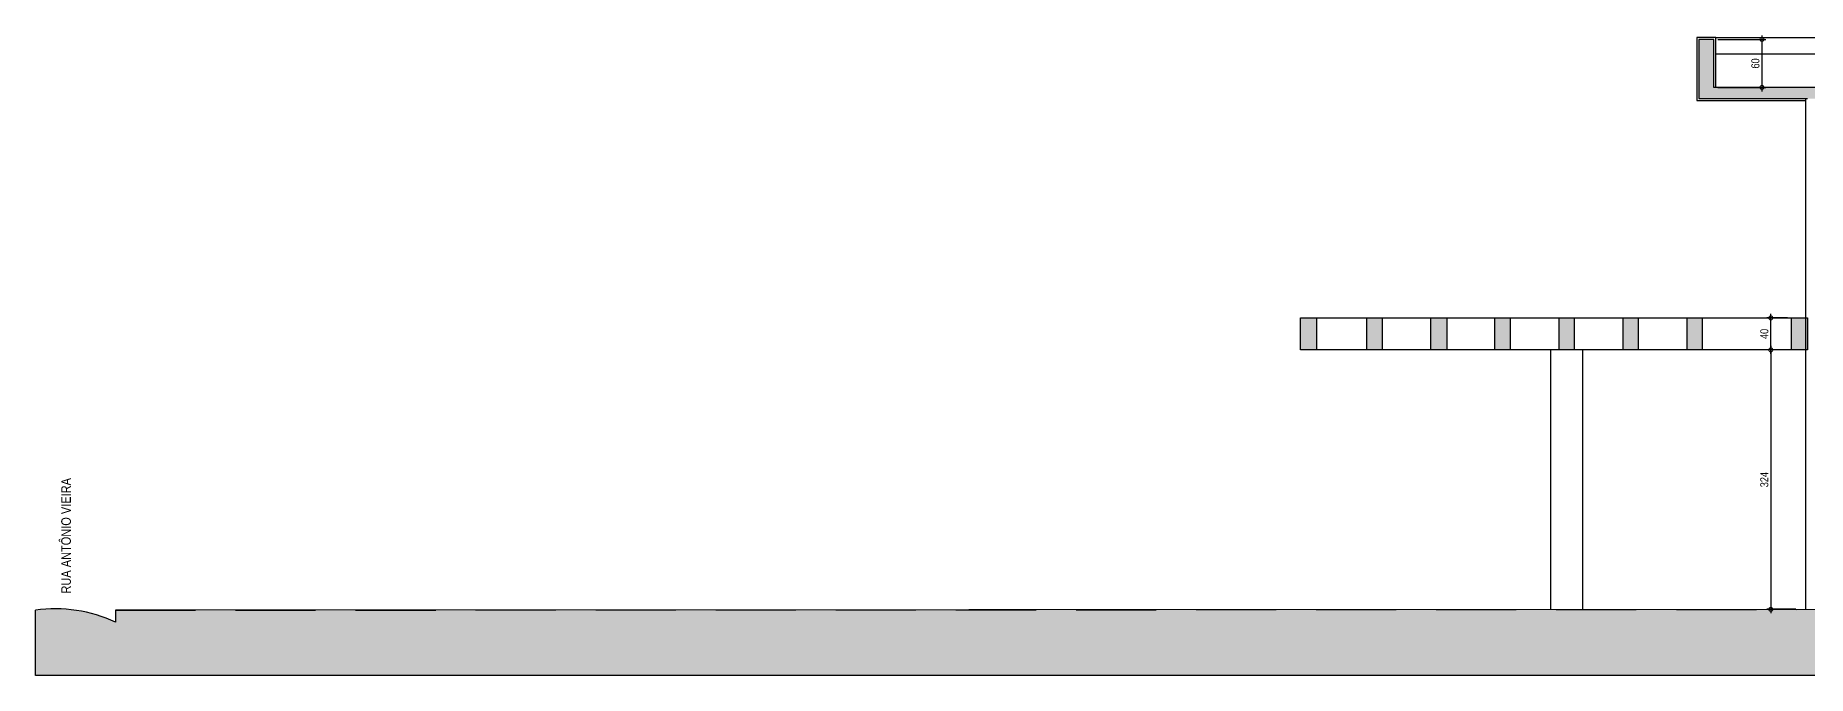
# Model space of a CAD drawing. Header units: metres. Extents: x -9086 to -7768, y 20 to 184.
# Drawn here: x -9085.95 to -9063.81, y 20.33 to 28.33 of the extents above; entities that cross this region are included whole.
import ezdxf
from ezdxf.enums import TextEntityAlignment as Align

# ---------------------------------------------------------------- set-up
doc = ezdxf.new("R2010")
doc.units = ezdxf.units.M
doc.linetypes.add('DASHEDX2', pattern=[1.5, 1, -0.5])
for name, color, linetype in [('ARQ-ALV ACAB', 4, 'Continuous'), ('ARQ-AUX', 7, 'Continuous'), ('ARQ-AUX1', 1, 'Continuous'), ('ARQ-AUX2', 2, 'Continuous'), ('ARQ-DIM', 2, 'Continuous'), ('ARQ-DIM EMBASAM', 2, 'Continuous'), ('ARQ-PRJ', 7, 'DASHEDX2'), ('ARQ-TXT', 2, 'Continuous'), ('ES-CORTE', 2, 'Continuous')]:
    doc.layers.add(name, color=color, linetype=linetype)
doc.styles.add('Adesa', font='ARIALN.TTF')
doc.dimstyles.new('ADESA 1-0050', dxfattribs={"dimtxt": 0.1, "dimasz": 0.1, "dimexe": 0.05, "dimexo": 0.05, "dimgap": 0.03, "dimtad": 1, "dimdec": 1, "dimlfac": 100, "dimzin": 12, "dimtxsty": 'Adesa', "dimblk": 'DOTSMALL', "dimcen": 1, "dimdle": 0.05, "dimclrd": 1, "dimclre": 1, "dimclrt": 256, "dimazin": 3, "dimtm": 1e-09, "dimtfac": 1, "dimtdec": 1, "dimtmove": 1, "dimatfit": 0, "dimldrblk": 'DOTSMALL', "dimfxl": 0.8, "dimtvp": 2, "dimtolj": 1, "dimtzin": 0, "dimarcsym": 0})

# ---------------------------------------------------------------- blocks, each defined once
blk = doc.blocks.new('_DotSmall')
at = {"color": 0, "linetype": 'ByBlock', "const_width": 0.5}
blk.add_lwpolyline([(-0.0625, 0, 1), (0.0625, 0, 1)], format="xyb", close=True, dxfattribs=at)
blk = doc.blocks.new('*D689')
at = {"layer": 'ARQ-DIM', "color": 1, "lineweight": -2, "transparency": 16777216}
for p, q in [((-43.107, 4.015), (-42.507, 4.015)), ((-42.557, 4.065), (-42.557, 3.365)), ((-43.107, 3.415), (-42.507, 3.415))]:
    blk.add_line(p, q, dxfattribs=at)
at = {"layer": 'Defpoints', "color": 0, "transparency": 16777216}
for p in [(-43.157, 4.015), (-43.157, 3.415), (-42.557, 3.415)]:
    blk.add_point(p, dxfattribs=at)
at = {"layer": 'ARQ-DIM', "color": 1, "lineweight": -2, "transparency": 16777216, "xscale": 0.1, "yscale": 0.1, "zscale": 0.1}
for p, rotation in [((-42.557, 4.015), 90), ((-42.557, 3.415), 270)]:
    blk.add_blockref('_DotSmall', p, dxfattribs=dict(at, rotation=rotation))
at = {"layer": 'ARQ-DIM', "transparency": 16777216, "insert": (-42.638, 3.715), "char_height": 0.1, "attachment_point": 5, "rotation": 90, "style": 'Adesa'}
blk.add_mtext('\\A1;60', dxfattribs=at)
blk = doc.blocks.new('CT AA 3 ANDAR')
at = {"layer": 'ARQ-ALV ACAB'}
blk.add_lwpolyline([(-42.012, -2.88), (-42.012, -6.522)], dxfattribs=at)
blk = doc.blocks.new('*D1553')
at = {"layer": 'ARQ-DIM', "color": 1, "lineweight": -2, "transparency": 16777216}
for p, q in [((-9063.951, 24.4), (-9064.315, 24.4)), ((-9064.265, 24.45), (-9064.265, 21.108)), ((-9063.951, 21.158), (-9064.315, 21.158))]:
    blk.add_line(p, q, dxfattribs=at)
at = {"layer": 'Defpoints', "color": 0, "transparency": 16777216}
for p in [(-9063.901, 24.4), (-9064.265, 21.158), (-9063.901, 21.158)]:
    blk.add_point(p, dxfattribs=at)
at = {"layer": 'ARQ-DIM', "color": 1, "lineweight": -2, "transparency": 16777216, "xscale": 0.1, "yscale": 0.1, "zscale": 0.1}
for p, rotation in [((-9064.265, 24.4), 90), ((-9064.265, 21.158), 270)]:
    blk.add_blockref('_DotSmall', p, dxfattribs=dict(at, rotation=rotation))
at = {"layer": 'ARQ-DIM', "transparency": 16777216, "insert": (-9064.346, 22.779), "char_height": 0.1, "attachment_point": 5, "rotation": 90, "style": 'Adesa'}
blk.add_mtext('\\A1;324', dxfattribs=at)
blk = doc.blocks.new('*D247')
at = {"layer": 'Defpoints', "color": 0, "transparency": 16777216}
for p in [(-9064.265, 24.8), (-9064.006, 24.8), (-9064.006, 24.4)]:
    blk.add_point(p, dxfattribs=at)
at = {"layer": 'ES-CORTE', "color": 1, "lineweight": -2, "transparency": 16777216}
for p, q in [((-9064.056, 24.8), (-9064.315, 24.8)), ((-9064.265, 24.35), (-9064.265, 24.85)), ((-9064.056, 24.4), (-9064.315, 24.4))]:
    blk.add_line(p, q, dxfattribs=at)
at = {"layer": 'ES-CORTE', "color": 1, "lineweight": -2, "transparency": 16777216, "xscale": 0.1, "yscale": 0.1, "zscale": 0.1}
for p, rotation in [((-9064.265, 24.8), 90), ((-9064.265, 24.4), 270)]:
    blk.add_blockref('_DotSmall', p, dxfattribs=dict(at, rotation=rotation))
at = {"layer": 'ES-CORTE', "transparency": 16777216, "insert": (-9064.346, 24.6), "char_height": 0.1, "attachment_point": 5, "rotation": 90, "style": 'Adesa'}
blk.add_mtext('\\A1;40', dxfattribs=at)
blk = doc.blocks.new('CT AA 2 ANDAR')
at = {"layer": 'ES-CORTE'}
h = blk.add_hatch(color=8, dxfattribs=at)
h.dxf.hatch_style = 1
h.paths.add_polyline_path([(-43.157, 4.0149), (-43.3469, 4.0149), (-43.3469, 3.2749), (-43.157, 3.2749), (-43.157, 3.4149)])
h.paths.add_polyline_path([(-43.157, 3.4149), (-43.157, 3.2749), (-31.965, 3.2749), (-31.965, 2.8349), (-31.775, 2.8349), (-31.775, 3.4149)])
at = {"layer": 'ARQ-ALV ACAB'}
for p, q in [((-43.132, 4.0399), (-43.372, 4.0399)), ((-43.372, 4.0399), (-43.372, 3.2499)), ((-43.132, 3.4149), (-43.132, 4.0399)), ((-42.012, 3.2749), (-42.012, 0.5349))]:
    blk.add_line(p, q, dxfattribs=at)
for points in [[(-43.132, 3.8349), (-31.7453, 3.8349)], [(-43.372, 3.2499), (-42.012, 3.2499)]]:
    blk.add_lwpolyline(points, dxfattribs=at)
at = {"layer": 'ARQ-AUX1'}
blk.add_lwpolyline([(-43.132, 4.0399), (-31.7453, 4.0399)], dxfattribs=at)
at = {"layer": 'ES-CORTE'}
for points in [[(-43.157, 3.4149), (-43.157, 4.0149), (-43.3469, 4.0149), (-43.3469, 3.2749), (-41.987, 3.2749)], [(-31.7453, 3.4149), (-43.157, 3.4149)]]:
    blk.add_lwpolyline(points, dxfattribs=at)
at = {"layer": 'ARQ-DIM'}
dim = blk.add_linear_dim(base=(-42.5567, 3.4149), p1=(-43.157, 4.0149), p2=(-43.157, 3.4149), angle=90, dimstyle='ADESA 1-0050', dxfattribs=at)
dim.commit()
dim.dimension.update_dxf_attribs({"geometry": '*D689', "text_midpoint": (-42.6378, 3.7149)})
blk = doc.blocks.new('CTE ELEV')
at = {"layer": 'ARQ-AUX'}
h = blk.add_hatch(dxfattribs=at)
h.set_pattern_fill('EARTH', color=8, scale=0.1)
edge = h.paths.add_edge_path()
edge.add_line((-8985.5736, 21.1977), (-9063.4352, 21.158))
edge.add_line((-9063.4352, 21.158), (-9063.4352, 21.1579))
edge.add_line((-9063.4352, 21.1579), (-9063.6252, 21.1579))
edge.add_line((-9063.6252, 21.1579), (-9084.9452, 21.147))
edge.add_line((-9084.9452, 21.147), (-9084.9452, 20.997))
edge.add_arc((-9085.6952, 19.4053), 1.7595, 64.76999, 98.16848)
edge.add_line((-9085.9452, 21.147), (-9085.9452, 20.3302))
edge.add_line((-9085.9452, 20.3302), (-8979.5671, 20.3302))
edge.add_line((-8979.5671, 20.3302), (-8979.5671, 21.2))
edge.add_line((-8979.5671, 21.2), (-8981.0249, 21.2))
edge.add_line((-8981.0249, 21.2), (-8981.0269, 21.1988))
edge.add_line((-8981.0269, 21.1988), (-8985.5756, 21.1988))
edge.add_line((-8985.5756, 21.1988), (-8985.5736, 21.1977))
at = {"layer": 'ARQ-AUX2'}
h = blk.add_hatch(color=8, dxfattribs=at)
h.dxf.hatch_style = 1
h.paths.add_polyline_path([(-9070.1395, 24.4), (-9069.9395, 24.4), (-9069.9395, 24.8), (-9070.1395, 24.8)])
h.paths.add_polyline_path([(-9069.121, 24.8), (-9069.311, 24.8), (-9069.311, 24.4), (-9069.121, 24.4)])
h.paths.add_polyline_path([(-9068.3107, 24.8), (-9068.5107, 24.8), (-9068.5107, 24.4), (-9068.3107, 24.4)])
h.paths.add_polyline_path([(-9067.7112, 24.4), (-9067.5213, 24.4), (-9067.5213, 24.8), (-9067.7112, 24.8)])
h.paths.add_polyline_path([(-9066.9112, 24.4), (-9066.7212, 24.4), (-9066.7212, 24.8), (-9066.9112, 24.8)])
h.paths.add_polyline_path([(-9065.9212, 24.8), (-9066.1112, 24.8), (-9066.1112, 24.4), (-9065.9212, 24.4)])
h.paths.add_polyline_path([(-9065.3112, 24.4), (-9065.1212, 24.4), (-9065.1212, 24.8), (-9065.3112, 24.8)])
h.paths.add_polyline_path([(-9064.006, 24.4), (-9063.806, 24.4), (-9063.806, 24.8), (-9064.006, 24.8)])
at = {"layer": 'ARQ-AUX'}
blk.add_lwpolyline([(-8979.5671, 21.2), (-8979.5671, 20.3302), (-9085.9452, 20.3302), (-9085.9452, 21.147)], dxfattribs=at)
at = {"layer": 'ARQ-AUX1'}
for points in [[(-9069.9395, 24.8), (-9064.006, 24.8)], [(-9064.006, 24.4), (-9069.9395, 24.4)]]:
    blk.add_lwpolyline(points, dxfattribs=at)
at = {"layer": 'ARQ-AUX2'}
for p, q in [((-9067.0162, 24.4), (-9067.0162, 21.1562)), ((-9066.6162, 24.4), (-9066.6162, 21.1564))]:
    blk.add_line(p, q, dxfattribs=at)
for points in [[(-9069.9395, 24.4), (-9070.1395, 24.4), (-9070.1395, 24.8), (-9069.9395, 24.8)], [(-9069.121, 24.4), (-9069.311, 24.4), (-9069.311, 24.8), (-9069.121, 24.8)], [(-9068.3107, 24.4), (-9068.5107, 24.4), (-9068.5107, 24.8), (-9068.3107, 24.8)], [(-9067.5213, 24.4), (-9067.7112, 24.4), (-9067.7112, 24.8), (-9067.5213, 24.8)], [(-9066.7212, 24.4), (-9066.9112, 24.4), (-9066.9112, 24.8), (-9066.7212, 24.8)], [(-9065.9212, 24.4), (-9066.1112, 24.4), (-9066.1112, 24.8), (-9065.9212, 24.8)], [(-9065.1212, 24.4), (-9065.3112, 24.4), (-9065.3112, 24.8), (-9065.1212, 24.8)], [(-9063.806, 24.4), (-9064.006, 24.4), (-9064.006, 24.8), (-9063.806, 24.8)]]:
    blk.add_lwpolyline(points, close=True, dxfattribs=at)
for points in [[(-9063.6252, 21.1579), (-9084.9452, 21.147)], [(-9084.9452, 21.147), (-9084.9452, 20.997)]]:
    blk.add_lwpolyline(points, dxfattribs=at)
blk.add_arc((-9085.6952, 19.4053), 1.7595, 64.76999, 98.16848, dxfattribs=at)
at = {"layer": 'ARQ-PRJ'}
blk.add_lwpolyline([(-9084.9452, 21.147), (-8981.0249, 21.2)], dxfattribs=at)
blk.add_blockref('CT AA 3 ANDAR', (-9021.819, 27.68))
at = {"layer": 'ARQ-ALV ACAB'}
blk.add_blockref('CT AA 2 ANDAR', (-9021.819, 24.2651), dxfattribs=at)
at = {"layer": 'ARQ-TXT', "style": 'Adesa'}
blk.add_text('RUA ANTÔNIO VIEIRA', height=0.12, rotation=90, dxfattribs=at).set_placement((-9085.5032, 22.0769, -0.0353), align=Align.CENTER)
at = {"layer": 'ARQ-DIM'}
dim = blk.add_linear_dim(base=(-9064.2652, 21.1578), p1=(-9063.9007, 24.4), p2=(-9063.9007, 21.1578), angle=90, dimstyle='ADESA 1-0050', override={"dimdec": 0}, dxfattribs=at)
dim.commit()
dim.dimension.update_dxf_attribs({"geometry": '*D1553', "text_midpoint": (-9064.3462, 22.7789)})
at = {"layer": 'ES-CORTE'}
dim = blk.add_linear_dim(base=(-9064.2652, 24.8), p1=(-9064.006, 24.4), p2=(-9064.006, 24.8), angle=90, dimstyle='ADESA 1-0050', dxfattribs=at)
dim.commit()
dim.dimension.update_dxf_attribs({"geometry": '*D247', "text_midpoint": (-9064.3462, 24.6)})

msp = doc.modelspace()

# ---------------------------------------------------------------- block references
at = {"layer": 'ARQ-DIM EMBASAM'}
msp.add_blockref('CTE ELEV', (0, 0), dxfattribs=at)

doc.saveas('drawing.dxf')
